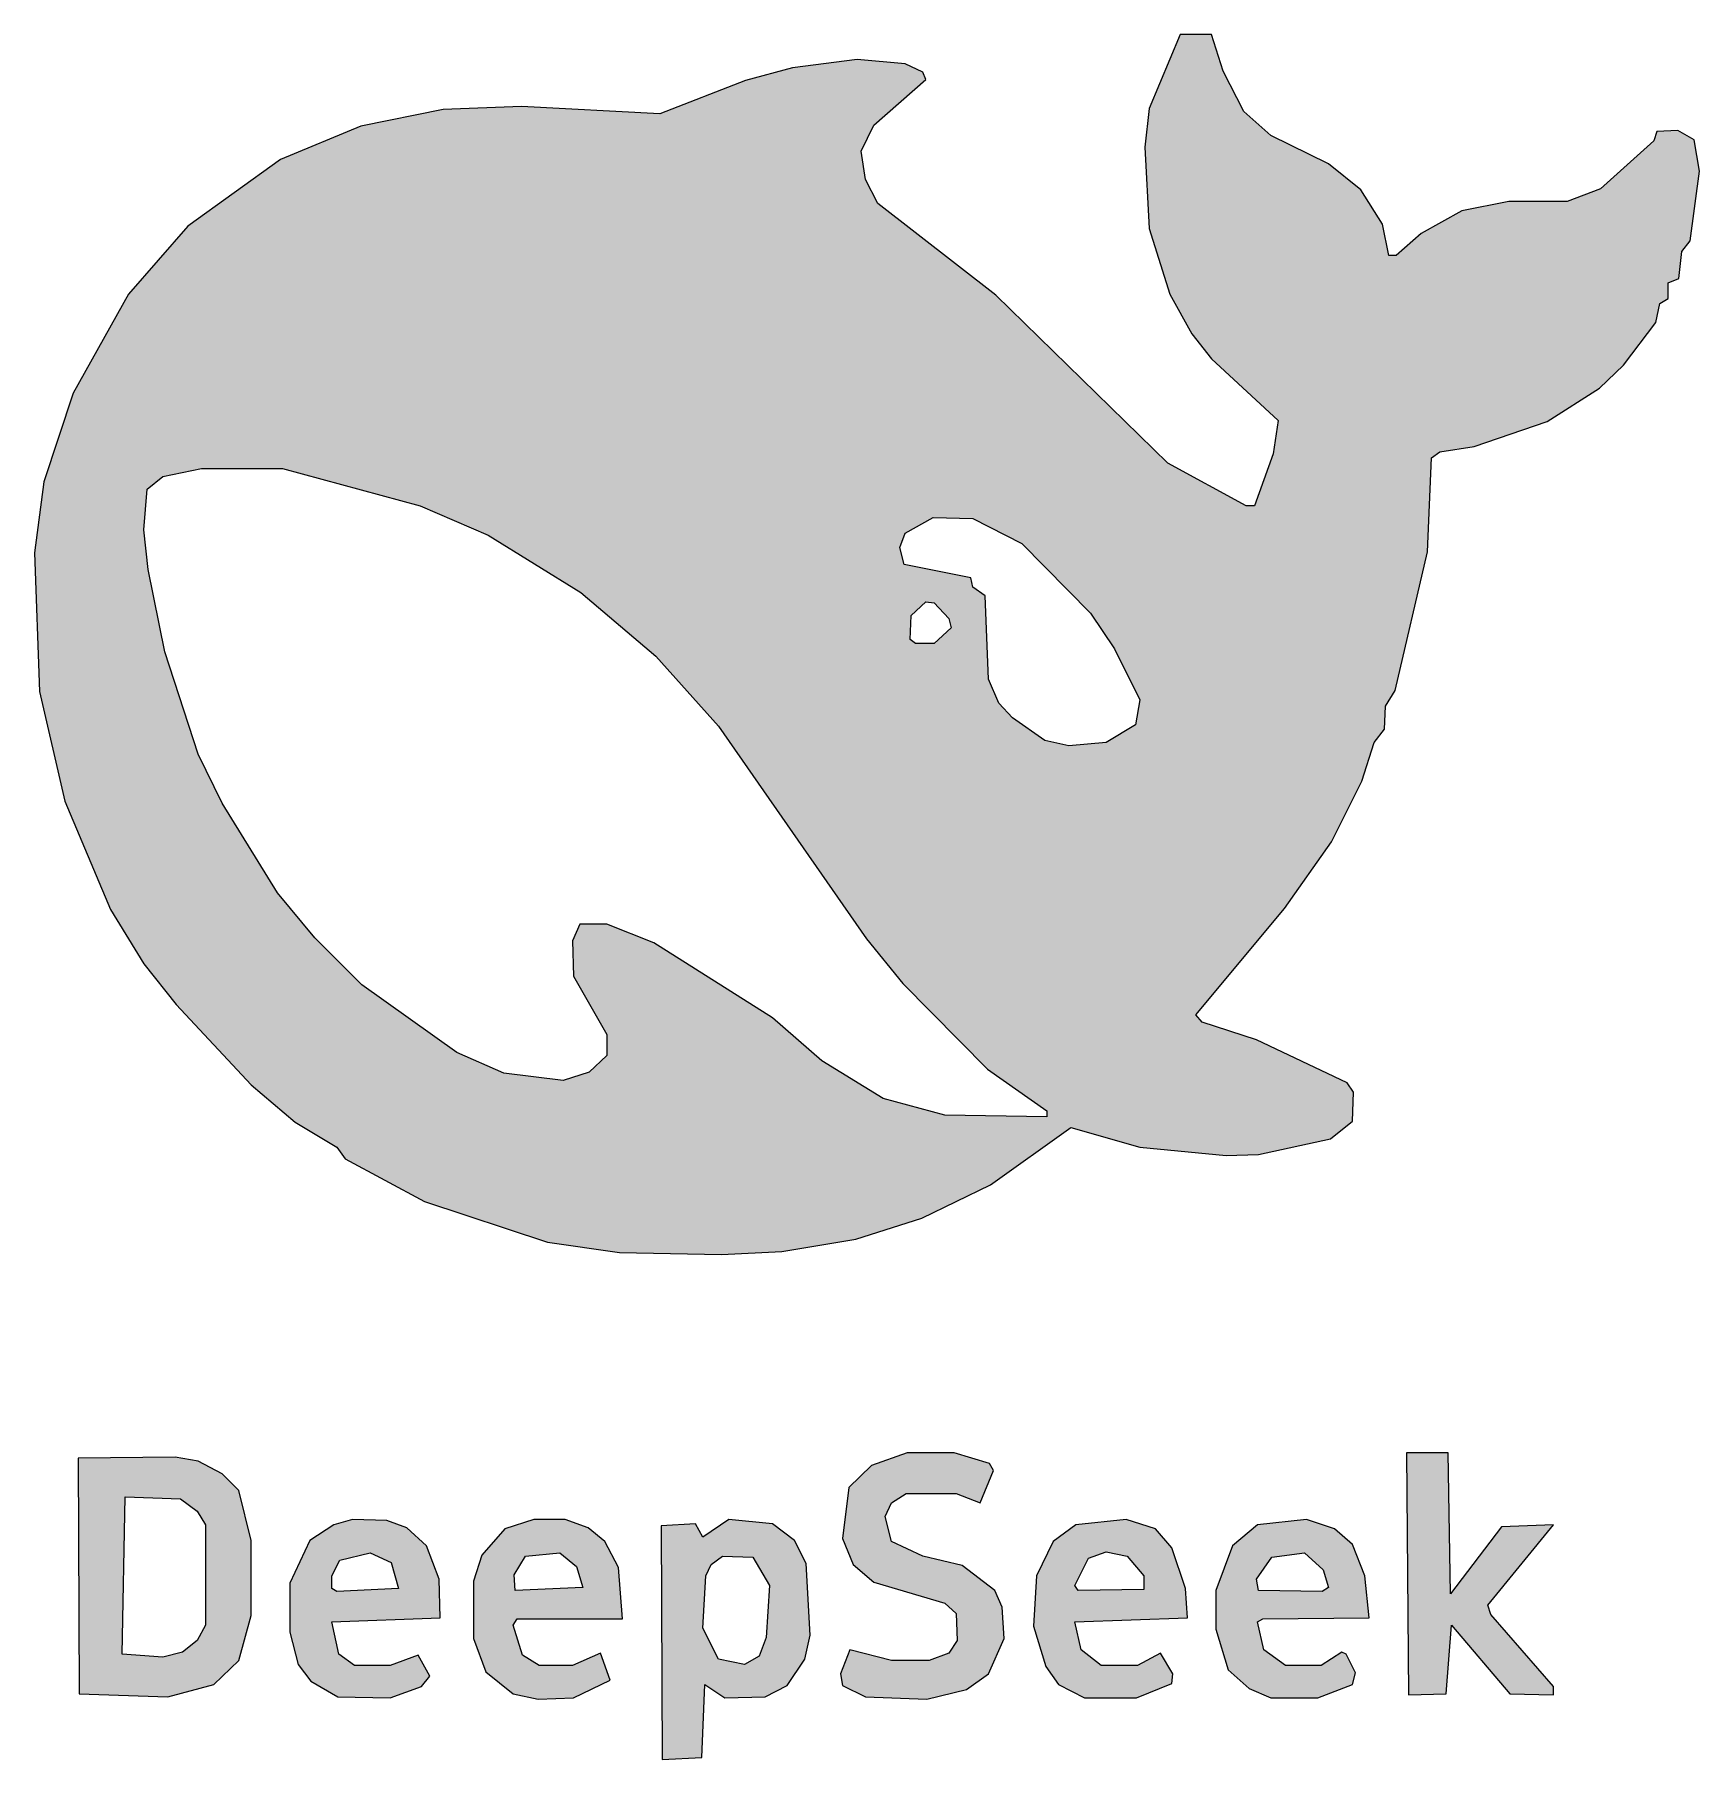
# Model space of a CAD drawing. Header units: metres. Extents: x 0 to 100, y 0 to 104.
import ezdxf

# ---------------------------------------------------------------- set-up
doc = ezdxf.new("R2010")
doc.units = ezdxf.units.M

msp = doc.modelspace()

# ---------------------------------------------------------------- hatches: boundary and pattern name
at = {"layer": 'A-HATCH'}
h = msp.add_hatch(color=256, dxfattribs=at)
h.dxf.hatch_style = 1
h.paths.add_polyline_path([(99.75, 97.31), (98.75, 97.87), (97.49, 97.81), (97.31, 97.24), (94.11, 94.36), (92.11, 93.61), (88.6, 93.61), (85.78, 93.05), (83.33, 91.67), (81.83, 90.35), (81.39, 90.35), (81.02, 92.23), (79.7, 94.3), (77.76, 95.86), (74.31, 97.56), (72.68, 99), (71.43, 101.44), (70.74, 103.63), (68.86, 103.63), (66.98, 99.19), (66.73, 96.87), (66.98, 91.98), (68.23, 88.03), (69.55, 85.65), (70.74, 84.15), (74.75, 80.45), (74.44, 78.45), (73.31, 75.31), (72.81, 75.31), (68.11, 77.88), (57.77, 87.97), (50.69, 93.48), (49.94, 94.92), (49.69, 96.62), (50.44, 98.18), (53.57, 100.94), (53.38, 101.38), (52.32, 101.88), (49.44, 102.13), (45.55, 101.63), (42.73, 100.88), (37.59, 98.87), (29.26, 99.31), (24.56, 99.12), (19.61, 98.12), (14.79, 96.12), (9.21, 92.11), (5.64, 88.03), (2.32, 82.08), (0.56, 76.75), (0, 72.49), (0.31, 64.16), (1.82, 57.58), (4.57, 51.07), (6.58, 47.81), (8.52, 45.36), (13.03, 40.54), (15.66, 38.28), (18.17, 36.78), (18.67, 36.09), (23.43, 33.52), (30.83, 31.08), (35.15, 30.45), (41.29, 30.33), (44.92, 30.51), (49.37, 31.27), (53.32, 32.52), (57.46, 34.52), (62.28, 37.97), (66.42, 36.78), (71.62, 36.28), (73.56, 36.34), (77.88, 37.28), (79.2, 38.35), (79.26, 40.1), (78.88, 40.66), (73.43, 43.23), (70.18, 44.3), (69.8, 44.74), (75.13, 51.13), (77.94, 55.14), (79.76, 58.77), (80.51, 61.09), (81.14, 61.9), (81.2, 63.28), (81.77, 64.22), (83.71, 72.56), (83.96, 78.2), (84.46, 78.57), (86.53, 78.88), (90.91, 80.39), (94.05, 82.39), (95.49, 83.77), (97.43, 86.34), (97.68, 87.47), (98.18, 87.78), (98.18, 88.72), (98.81, 88.97), (99, 90.6), (99.5, 91.23), (100.06, 95.43)])
h.paths.add_polyline_path([(54.07, 69.49), (54.95, 68.55), (55.08, 67.98), (54.07, 67.04), (52.94, 67.04), (52.63, 67.29), (52.69, 68.73), (53.57, 69.55)])
h.paths.add_polyline_path([(52.32, 73.68), (54.01, 74.62), (56.39, 74.56), (59.34, 73.06), (63.47, 68.86), (64.91, 66.73), (66.42, 63.66), (66.17, 62.16), (64.41, 61.09), (62.16, 60.9), (60.71, 61.22), (58.77, 62.59), (57.96, 63.47), (57.33, 64.91), (57.14, 69.92), (56.39, 70.43), (56.27, 70.99), (52.26, 71.8), (52.01, 72.81)])
h.paths.add_polyline_path([(6.77, 76.32), (7.71, 77.07), (10.03, 77.57), (14.91, 77.57), (23.18, 75.31), (27.26, 73.56), (32.83, 70.11), (37.34, 66.29), (41.1, 62.09), (50, 49.31), (52.19, 46.62), (57.27, 41.48), (60.84, 38.97), (60.84, 38.6), (54.7, 38.72), (51, 39.72), (47.31, 41.98), (44.36, 44.55), (37.22, 49.06), (34.4, 50.19), (32.77, 50.19), (32.33, 49.19), (32.39, 47.06), (34.4, 43.55), (34.4, 42.29), (33.33, 41.29), (31.77, 40.79), (28.2, 41.23), (25.38, 42.48), (19.67, 46.55), (16.85, 49.37), (14.6, 52.07), (11.28, 57.46), (9.84, 60.4), (7.83, 66.54), (6.83, 71.49), (6.58, 73.87)])
h = msp.add_hatch(color=256, dxfattribs=at)
h.dxf.hatch_style = 1
h.paths.add_polyline_path([(2.63, 18.11), (2.69, 3.95), (8.02, 3.76), (10.78, 4.51), (12.28, 5.95), (13.03, 8.65), (13.03, 13.16), (12.28, 16.17), (11.28, 17.17), (9.84, 17.92), (8.46, 18.17)])
h.paths.add_polyline_path([(5.45, 15.79), (8.77, 15.66), (9.77, 14.91), (10.28, 14.1), (10.28, 8.08), (9.77, 7.14), (8.9, 6.45), (7.71, 6.14), (5.26, 6.33)])
h = msp.add_hatch(color=256, dxfattribs=at)
h.dxf.hatch_style = 1
h.paths.add_polyline_path([(57.39, 17.79), (55.26, 18.42), (52.44, 18.42), (50.31, 17.67), (48.93, 16.35), (48.56, 13.28), (49.19, 11.72), (50.44, 10.65), (54.7, 9.4), (55.39, 8.77), (55.45, 7.14), (54.95, 6.39), (53.76, 5.95), (51.5, 5.95), (49, 6.58), (48.43, 5.14), (48.56, 4.45), (49.94, 3.76), (53.63, 3.63), (56.02, 4.2), (57.33, 5.14), (58.27, 7.27), (58.15, 9.15), (57.71, 10.15), (55.76, 11.65), (53.38, 12.22), (51.5, 13.1), (51.13, 14.6), (51.5, 15.41), (52.38, 15.98), (55.39, 15.98), (56.83, 15.41), (57.64, 17.36)])
h = msp.add_hatch(color=256, dxfattribs=at)
h.dxf.hatch_style = 1
h.paths.add_polyline_path([(82.46, 18.42), (82.58, 3.88), (84.84, 3.95), (85.15, 8.08), (88.66, 3.95), (91.29, 3.88), (91.29, 4.39), (87.53, 8.71), (87.34, 9.27), (91.29, 14.1), (88.16, 13.97), (85.09, 9.96), (84.96, 18.42)])
h = msp.add_hatch(color=256, dxfattribs=at)
h.dxf.hatch_style = 1
h.paths.add_polyline_path([(17.98, 14.1), (16.54, 13.16), (15.35, 10.59), (15.35, 7.64), (15.85, 5.7), (16.6, 4.7), (18.23, 3.76), (21.37, 3.7), (23.25, 4.39), (23.75, 5.01), (23.06, 6.27), (21.37, 5.64), (19.24, 5.64), (18.3, 6.33), (17.86, 8.27), (24.37, 8.52), (24.31, 10.84), (23.56, 12.84), (22.37, 13.91), (21.18, 14.35), (19.11, 14.41)])
h.paths.add_polyline_path([(17.86, 11.03), (18.36, 11.97), (20.18, 12.41), (21.43, 11.84), (21.87, 10.28), (18.17, 10.09), (17.86, 10.28)])
h = msp.add_hatch(color=256, dxfattribs=at)
h.dxf.hatch_style = 1
h.paths.add_polyline_path([(30.01, 14.41), (28.26, 13.85), (26.88, 12.28), (26.38, 10.71), (26.38, 7.27), (27.13, 5.26), (28.76, 3.95), (30.26, 3.63), (32.39, 3.7), (34.59, 4.76), (34.02, 6.39), (32.33, 5.64), (30.33, 5.64), (29.32, 6.27), (28.76, 8.08), (29.01, 8.46), (35.34, 8.46), (35.09, 11.53), (34.27, 13.1), (33.27, 13.91), (31.89, 14.41)])
h.paths.add_polyline_path([(28.82, 11.09), (29.51, 12.22), (31.58, 12.41), (32.58, 11.59), (32.96, 10.34), (28.88, 10.15)])
h = msp.add_hatch(color=256, dxfattribs=at)
h.dxf.hatch_style = 1
h.paths.add_polyline_path([(44.36, 14.16), (41.73, 14.41), (40.16, 13.35), (39.72, 14.16), (37.66, 14.04), (37.72, 0), (40.1, 0.13), (40.29, 4.51), (41.48, 3.7), (43.92, 3.76), (45.24, 4.45), (46.3, 6.02), (46.62, 7.46), (46.37, 11.78), (45.68, 13.16)])
h.paths.add_polyline_path([(41.35, 12.22), (43.17, 12.16), (44.17, 10.46), (43.98, 7.33), (43.55, 6.2), (42.67, 5.7), (41.1, 6.02), (40.16, 7.89), (40.35, 11.03), (40.66, 11.72)])
h = msp.add_hatch(color=256, dxfattribs=at)
h.dxf.hatch_style = 1
h.paths.add_polyline_path([(62.59, 14.1), (61.22, 13.1), (60.21, 11.03), (60.03, 8.02), (60.78, 5.58), (61.53, 4.51), (63.1, 3.7), (66.23, 3.7), (68.36, 4.57), (68.42, 5.14), (67.67, 6.39), (66.29, 5.64), (64.1, 5.64), (62.91, 6.58), (62.53, 8.27), (69.3, 8.52), (69.17, 10.28), (68.36, 12.72), (67.36, 13.85), (65.6, 14.41)])
h.paths.add_polyline_path([(62.53, 10.46), (63.35, 12.09), (64.41, 12.47), (65.66, 12.22), (66.67, 11.03), (66.67, 10.21), (62.72, 10.15)])
h = msp.add_hatch(color=256, dxfattribs=at)
h.dxf.hatch_style = 1
h.paths.add_polyline_path([(73.5, 14.1), (71.99, 12.84), (70.99, 10.15), (70.99, 7.83), (71.74, 5.39), (72.99, 4.26), (74.31, 3.7), (77.13, 3.7), (79.2, 4.51), (79.39, 5.2), (78.82, 6.33), (78.57, 6.45), (77.32, 5.64), (75.19, 5.64), (73.87, 6.58), (73.5, 8.27), (73.81, 8.46), (80.2, 8.52), (79.95, 11.03), (79.2, 12.91), (78.13, 13.85), (76.44, 14.41)])
h.paths.add_polyline_path([(73.43, 10.84), (74.37, 12.16), (76.32, 12.41), (77.44, 11.4), (77.76, 10.34), (77.38, 10.09), (73.56, 10.15)])

# ---------------------------------------------------------------- linework, layer by layer
at = {"layer": 'A-TRACE'}
for points in [[(99.75, 97.31), (98.75, 97.87), (97.49, 97.81), (97.31, 97.24), (94.11, 94.36), (92.11, 93.61), (88.6, 93.61), (85.78, 93.05), (83.33, 91.67), (81.83, 90.35), (81.39, 90.35), (81.02, 92.23), (79.7, 94.3), (77.76, 95.86), (74.31, 97.56), (72.68, 99), (71.43, 101.44), (70.74, 103.63), (68.86, 103.63), (66.98, 99.19), (66.73, 96.87), (66.98, 91.98), (68.23, 88.03), (69.55, 85.65), (70.74, 84.15), (74.75, 80.45), (74.44, 78.45), (73.31, 75.31), (72.81, 75.31), (68.11, 77.88), (57.77, 87.97), (50.69, 93.48), (49.94, 94.92), (49.69, 96.62), (50.44, 98.18), (53.57, 100.94), (53.38, 101.38), (52.32, 101.88), (49.44, 102.13), (45.55, 101.63), (42.73, 100.88), (37.59, 98.87), (29.26, 99.31), (24.56, 99.12), (19.61, 98.12), (14.79, 96.12), (9.21, 92.11), (5.64, 88.03), (2.32, 82.08), (0.56, 76.75), (0, 72.49), (0.31, 64.16), (1.82, 57.58), (4.57, 51.07), (6.58, 47.81), (8.52, 45.36), (13.03, 40.54), (15.66, 38.28), (18.17, 36.78), (18.67, 36.09), (23.43, 33.52), (30.83, 31.08), (35.15, 30.45), (41.29, 30.33), (44.92, 30.51), (49.37, 31.27), (53.32, 32.52), (57.46, 34.52), (62.28, 37.97), (66.42, 36.78), (71.62, 36.28), (73.56, 36.34), (77.88, 37.28), (79.2, 38.35), (79.26, 40.1), (78.88, 40.66), (73.43, 43.23), (70.18, 44.3), (69.8, 44.74), (75.13, 51.13), (77.94, 55.14), (79.76, 58.77), (80.51, 61.09), (81.14, 61.9), (81.2, 63.28), (81.77, 64.22), (83.71, 72.56), (83.96, 78.2), (84.46, 78.57), (86.53, 78.88), (90.91, 80.39), (94.05, 82.39), (95.49, 83.77), (97.43, 86.34), (97.68, 87.47), (98.18, 87.78), (98.18, 88.72), (98.81, 88.97), (99, 90.6), (99.5, 91.23), (100.06, 95.43)], [(6.77, 76.32), (7.71, 77.07), (10.03, 77.57), (14.91, 77.57), (23.18, 75.31), (27.26, 73.56), (32.83, 70.11), (37.34, 66.29), (41.1, 62.09), (50, 49.31), (52.19, 46.62), (57.27, 41.48), (60.84, 38.97), (60.84, 38.6), (54.7, 38.72), (51, 39.72), (47.31, 41.98), (44.36, 44.55), (37.22, 49.06), (34.4, 50.19), (32.77, 50.19), (32.33, 49.19), (32.39, 47.06), (34.4, 43.55), (34.4, 42.29), (33.33, 41.29), (31.77, 40.79), (28.2, 41.23), (25.38, 42.48), (19.67, 46.55), (16.85, 49.37), (14.6, 52.07), (11.28, 57.46), (9.84, 60.4), (7.83, 66.54), (6.83, 71.49), (6.58, 73.87)], [(52.32, 73.68), (54.01, 74.62), (56.39, 74.56), (59.34, 73.06), (63.47, 68.86), (64.91, 66.73), (66.42, 63.66), (66.17, 62.16), (64.41, 61.09), (62.16, 60.9), (60.71, 61.22), (58.77, 62.59), (57.96, 63.47), (57.33, 64.91), (57.14, 69.92), (56.39, 70.43), (56.27, 70.99), (52.26, 71.8), (52.01, 72.81)], [(54.07, 69.49), (54.95, 68.55), (55.08, 67.98), (54.07, 67.04), (52.94, 67.04), (52.63, 67.29), (52.69, 68.73), (53.57, 69.55)], [(2.63, 18.11), (2.69, 3.95), (8.02, 3.76), (10.78, 4.51), (12.28, 5.95), (13.03, 8.65), (13.03, 13.16), (12.28, 16.17), (11.28, 17.17), (9.84, 17.92), (8.46, 18.17)], [(57.39, 17.79), (55.26, 18.42), (52.44, 18.42), (50.31, 17.67), (48.93, 16.35), (48.56, 13.28), (49.19, 11.72), (50.44, 10.65), (54.7, 9.4), (55.39, 8.77), (55.45, 7.14), (54.95, 6.39), (53.76, 5.95), (51.5, 5.95), (49, 6.58), (48.43, 5.14), (48.56, 4.45), (49.94, 3.76), (53.63, 3.63), (56.02, 4.2), (57.33, 5.14), (58.27, 7.27), (58.15, 9.15), (57.71, 10.15), (55.76, 11.65), (53.38, 12.22), (51.5, 13.1), (51.13, 14.6), (51.5, 15.41), (52.38, 15.98), (55.39, 15.98), (56.83, 15.41), (57.64, 17.36)], [(82.46, 18.42), (82.58, 3.88), (84.84, 3.95), (85.15, 8.08), (88.66, 3.95), (91.29, 3.88), (91.29, 4.39), (87.53, 8.71), (87.34, 9.27), (91.29, 14.1), (88.16, 13.97), (85.09, 9.96), (84.96, 18.42)], [(5.45, 15.79), (8.77, 15.66), (9.77, 14.91), (10.28, 14.1), (10.28, 8.08), (9.77, 7.14), (8.9, 6.45), (7.71, 6.14), (5.26, 6.33)], [(17.98, 14.1), (16.54, 13.16), (15.35, 10.59), (15.35, 7.64), (15.85, 5.7), (16.6, 4.7), (18.23, 3.76), (21.37, 3.7), (23.25, 4.39), (23.75, 5.01), (23.06, 6.27), (21.37, 5.64), (19.24, 5.64), (18.3, 6.33), (17.86, 8.27), (24.37, 8.52), (24.31, 10.84), (23.56, 12.84), (22.37, 13.91), (21.18, 14.35), (19.11, 14.41)], [(30.01, 14.41), (28.26, 13.85), (26.88, 12.28), (26.38, 10.71), (26.38, 7.27), (27.13, 5.26), (28.76, 3.95), (30.26, 3.63), (32.39, 3.7), (34.59, 4.76), (34.02, 6.39), (32.33, 5.64), (30.33, 5.64), (29.32, 6.27), (28.76, 8.08), (29.01, 8.46), (35.34, 8.46), (35.09, 11.53), (34.27, 13.1), (33.27, 13.91), (31.89, 14.41)], [(44.36, 14.16), (41.73, 14.41), (40.16, 13.35), (39.72, 14.16), (37.66, 14.04), (37.72, 0), (40.1, 0.13), (40.29, 4.51), (41.48, 3.7), (43.92, 3.76), (45.24, 4.45), (46.3, 6.02), (46.62, 7.46), (46.37, 11.78), (45.68, 13.16)], [(62.59, 14.1), (61.22, 13.1), (60.21, 11.03), (60.03, 8.02), (60.78, 5.58), (61.53, 4.51), (63.1, 3.7), (66.23, 3.7), (68.36, 4.57), (68.42, 5.14), (67.67, 6.39), (66.29, 5.64), (64.1, 5.64), (62.91, 6.58), (62.53, 8.27), (69.3, 8.52), (69.17, 10.28), (68.36, 12.72), (67.36, 13.85), (65.6, 14.41)], [(73.5, 14.1), (71.99, 12.84), (70.99, 10.15), (70.99, 7.83), (71.74, 5.39), (72.99, 4.26), (74.31, 3.7), (77.13, 3.7), (79.2, 4.51), (79.39, 5.2), (78.82, 6.33), (78.57, 6.45), (77.32, 5.64), (75.19, 5.64), (73.87, 6.58), (73.5, 8.27), (73.81, 8.46), (80.2, 8.52), (79.95, 11.03), (79.2, 12.91), (78.13, 13.85), (76.44, 14.41)], [(62.53, 10.46), (63.35, 12.09), (64.41, 12.47), (65.66, 12.22), (66.67, 11.03), (66.67, 10.21), (62.72, 10.15)], [(17.86, 11.03), (18.36, 11.97), (20.18, 12.41), (21.43, 11.84), (21.87, 10.28), (18.17, 10.09), (17.86, 10.28)], [(28.82, 11.09), (29.51, 12.22), (31.58, 12.41), (32.58, 11.59), (32.96, 10.34), (28.88, 10.15)], [(41.35, 12.22), (43.17, 12.16), (44.17, 10.46), (43.98, 7.33), (43.55, 6.2), (42.67, 5.7), (41.1, 6.02), (40.16, 7.89), (40.35, 11.03), (40.66, 11.72)], [(73.43, 10.84), (74.37, 12.16), (76.32, 12.41), (77.44, 11.4), (77.76, 10.34), (77.38, 10.09), (73.56, 10.15)]]:
    msp.add_lwpolyline(points, close=True, dxfattribs=at)

doc.saveas('drawing.dxf')
